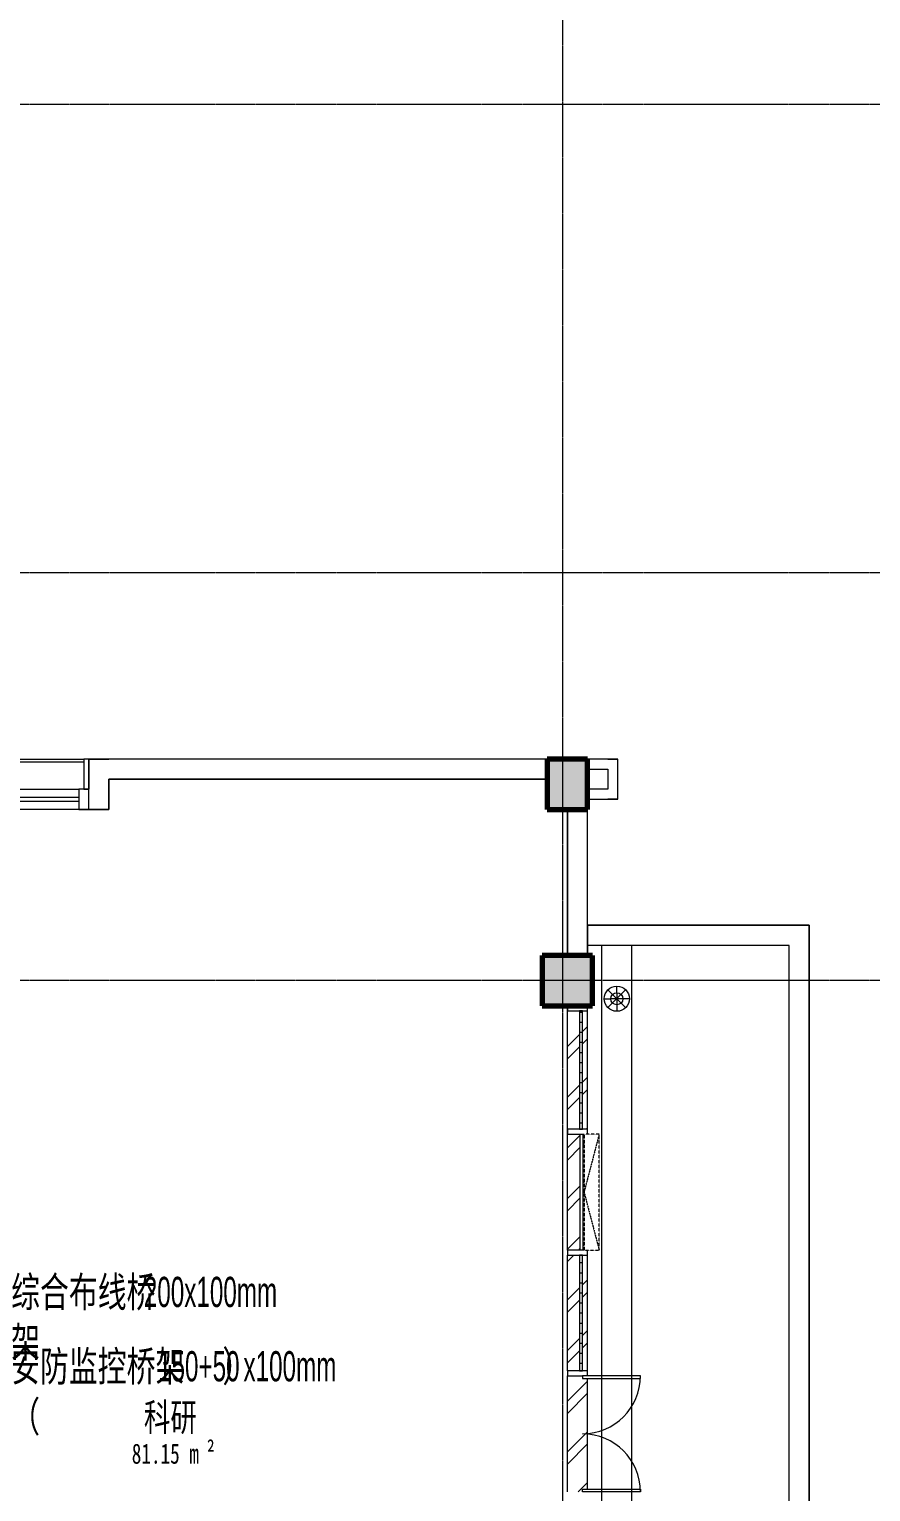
# Model space of a CAD drawing. Header units: millimetres. Extents: x 147592 to 208617, y -27981 to 8299.
# Drawn here: x 177409 to 185760, y -13775 to 746 of the extents above; entities that cross this region are included whole.
import ezdxf

# ---------------------------------------------------------------- set-up
doc = ezdxf.new("R2010")
doc.units = ezdxf.units.MM
for name, pattern in [('Dash', [6.35, 3.175, -3.175]), ('TJ Dash', [1.6, 1, -0.6]), ('轴网线', [22.24, 12.7, -3.18, 3.18, -3.18])]:
    doc.linetypes.add(name, pattern=pattern)
for name, color, linetype, lineweight, true_color in [('A-____-NOTE-TEXT', 1, 'Continuous', 25, 0xff0000), ('A-DOOR-____-OTLN', 5, 'Continuous', 13, 0x0000ff), ('A-FLOR-____-OTLN', 7, 'Continuous', 13, 0x007f00), ('A-GLAZ-____-OTLN', 7, 'Continuous', 13, 0x00007f)]:
    doc.layers.add(name, color=color, linetype=linetype, lineweight=lineweight, true_color=true_color)
for name, color, linetype, lineweight in [('A-AREA-____-IDEN', 7, 'Continuous', 5), ('A-DETL-____-OTLN', 7, 'Continuous', 5), ('A-DETL-GENF-OTLN', 7, 'Continuous', 5), ('A-GLAZ-CURT-MCUT', 7, 'Continuous', 5), ('A-GLAZ-CURT-OTLN', 7, 'Continuous', 5), ('A-GLAZ-CWMG-MCUT', 7, 'Continuous', 13), ('A-GLAZ-CWMG-OTLN', 7, 'Continuous', 5), ('A-WALL-____-MCUT', 7, 'Continuous', 13), ('A-WALL-____-OTLN', 7, 'Continuous', 13), ('E-CABL-TRAY-OTLN', 7, 'Continuous', 35), ('E-WIRE-____-OTLN', 7, 'Continuous', 25), ('G-____-____-TEXT', 7, 'Continuous', 5), ('Q-SPCQ-____-OTLN', 7, 'Continuous', 5), ('S-GRID-____-OTLN', 7, 'Continuous', 5)]:
    doc.layers.add(name, color=color, linetype=linetype, lineweight=lineweight)
doc.styles.add('TJ_FangSong', font='', dxfattribs={"height": 170})
doc.styles.add('TJ_FangSong_Narrow_1', font='', dxfattribs={"width": 0.7, "height": 300})
doc.styles.add('仿宋', font='', dxfattribs={"width": 0.7, "height": 200})
doc.styles.add('仿宋_1', font='', dxfattribs={"width": 0.7, "height": 275})
doc.styles.get('TJ_FangSong').set_extended_font_data('TJ_FangSong')
doc.styles.get('TJ_FangSong_Narrow_1').set_extended_font_data('TJ_FangSong_Narrow')
doc.styles.get('仿宋').set_extended_font_data('FangSong')
doc.styles.get('仿宋_1').set_extended_font_data('FangSong')
pattern_1 = [(45, (0, 0), (-251.4472, 251.4472), []), (45, (0, 381), (-251.4472, 251.4472), [])]

# ---------------------------------------------------------------- blocks, each defined once
blk = doc.blocks.new('系统嵌板 - TJ玻璃_30-1835625-ELV_4F')
at = {"layer": 'A-GLAZ-CURT-OTLN', "true_color": 0x515151}
h = blk.add_hatch(dxfattribs=at)
h.set_pattern_fill('FP_19', color=251, style=0, pattern_type=2)
h.set_pattern_definition([(90, (-9587.5, -182950.04), (-100, 6e-15), [])])
h.paths.add_polyline_path([(587.5, -50), (-587.5, -50), (-587.5, -80), (587.5, -80)], flags=0)
at = {"layer": 'A-GLAZ-CURT-MCUT', "color": 251, "true_color": 0x515151}
for p, q in [((587.5, -50), (-587.5, -50)), ((-587.5, -50), (-587.5, -80)), ((-587.5, -80), (587.5, -80)), ((587.5, -80), (587.5, -50))]:
    blk.add_line(p, q, dxfattribs=at)
blk = doc.blocks.new('系统嵌板 - TJ玻璃_30-1382562-ELV_4F')
at = {"layer": 'A-GLAZ-CURT-OTLN', "true_color": 0x515151}
h = blk.add_hatch(dxfattribs=at)
h.set_pattern_fill('FP_20', color=251, style=0, pattern_type=2)
h.set_pattern_definition([(90, (-12000, -182950.04), (-100, 6e-15), [])])
h.paths.add_polyline_path([(575, -50), (-575, -50), (-575, -80), (575, -80)], flags=0)
at = {"layer": 'A-GLAZ-CURT-MCUT', "color": 251, "true_color": 0x515151}
for p, q in [((575, -50), (-575, -50)), ((-575, -50), (-575, -80)), ((-575, -80), (575, -80)), ((575, -80), (575, -50))]:
    blk.add_line(p, q, dxfattribs=at)
blk = doc.blocks.new('门嵌板_平开有框双扇 - 无横档-2126481-ELV_4F')
at = {"layer": 'A-DOOR-____-OTLN', "color": 251, "lineweight": 5, "true_color": 0x515151}
for p, q in [((-550, 525), (-575, 525)), ((-575, 525), (-575, -50)), ((-550, -50), (-550, 525)), ((550, -50), (550, 525)), ((550, 525), (575, 525)), ((575, 525), (575, -50)), ((-575, -50), (-550, -50)), ((575, -50), (550, -50))]:
    blk.add_line(p, q, dxfattribs=at)
for centre, start, end in [((-575, -50), 0, 89.9995), ((575, -50), 90.0005, 180)]:
    blk.add_arc(centre, 575, start, end, dxfattribs=at)
blk = doc.blocks.new('矩形竖梃 - 50_200mm 长方形-1419924-ELV_4F')
at = {"layer": 'A-GLAZ-CWMG-OTLN', "true_color": 0x8b8b8b}
h = blk.add_hatch(dxfattribs=at)
h.set_pattern_fill('FP_23', color=252, style=0, pattern_type=2)
h.set_pattern_definition(pattern_1)
h.paths.add_polyline_path([(182870, -10175), (182870, -9000), (182750, -9000), (182750, -10175)], flags=0)
h.paths.add_polyline_path([(182950, -10175), (182950, -9000), (182900, -9000), (182900, -10175)], flags=0)
at = {"layer": 'A-GLAZ-CWMG-OTLN', "color": 251, "true_color": 0x515151}
for p, q in [((182750, -10175), (182750, -9000)), ((182950, -10175), (182950, -9000))]:
    blk.add_line(p, q, dxfattribs=at)
blk = doc.blocks.new('矩形竖梃 - 50_200mm 长方形-V21-ELV_4F')
at = {"layer": 'A-GLAZ-CWMG-OTLN', "true_color": 0x8b8b8b}
h = blk.add_hatch(dxfattribs=at)
h.set_pattern_fill('FP_23', color=252, style=0, pattern_type=2)
h.set_pattern_definition(pattern_1)
h.paths.add_polyline_path([(182750, -12575), (182870, -12575), (182870, -11425), (182750, -11425)], flags=0)
h.paths.add_polyline_path([(182950, -12575), (182950, -11425), (182900, -11425), (182900, -12575)], flags=0)
at = {"layer": 'A-GLAZ-CWMG-OTLN', "color": 251, "true_color": 0x515151}
for p, q in [((182750, -12575), (182750, -11425)), ((182950, -12575), (182950, -11425))]:
    blk.add_line(p, q, dxfattribs=at)
blk = doc.blocks.new('矩形竖梃 - 50_200mm 长方形-V22-ELV_4F')
at = {"layer": 'A-GLAZ-CWMG-OTLN', "true_color": 0x8b8b8b}
h = blk.add_hatch(dxfattribs=at)
h.set_pattern_fill('FP_23', color=252, style=0, pattern_type=2)
h.set_pattern_definition(pattern_1)
h.paths.add_polyline_path([(182900, -13775), (182900, -13750), (182950, -13750), (182950, -12650), (182900, -12650), (182900, -12625), (182750, -12625), (182750, -13775)], flags=0)
at = {"layer": 'A-GLAZ-CWMG-OTLN', "color": 251, "true_color": 0x515151}
for p, q in [((182750, -13775), (182750, -12625)), ((182950, -13750), (182950, -12650))]:
    blk.add_line(p, q, dxfattribs=at)
blk = doc.blocks.new('矩形竖梃 - 50_200mm 长方形-1366952-ELV_4F')
at = {"layer": 'A-GLAZ-CWMG-MCUT', "color": 251, "lineweight": 5, "true_color": 0x515151}
for p, q in [((0, 200), (-50, 200)), ((-50, 200), (-50, 0)), ((-50, 0), (0, 0))]:
    blk.add_line(p, q, dxfattribs=at)
blk = doc.blocks.new('左右推拉窗 - C1015-1399711-ELV_4F')
at = {"layer": 'A-GLAZ-____-OTLN', "color": 251, "lineweight": 5, "true_color": 0x515151}
for p, q in [((-490, -167), (-490, 33)), ((-490, 33), (510, 33)), ((510, 33), (510, -167)), ((-490, -47), (510, -47)), ((510, -87), (-490, -87)), ((510, -167), (-490, -167))]:
    blk.add_line(p, q, dxfattribs=at)
blk = doc.blocks.new('窗嵌板_50-70系列上悬铝窗-zx - 50 系列-2680890-ELV_4F')
at = {"layer": 'A-GLAZ-____-OTLN', "color": 251, "linetype": 'TJ Dash', "lineweight": 5, "true_color": 0x515151}
for p, q in [((575, 115), (-575, 115)), ((-575, 115), (-575, -35)), ((-575, 115), (0, -35)), ((0, -35), (575, 115)), ((575, -35), (575, 115)), ((-575, -35), (575, -35))]:
    blk.add_line(p, q, dxfattribs=at)
at = {"layer": 'A-GLAZ-____-OTLN', "color": 251, "lineweight": 5, "true_color": 0x515151}
for p, q in [((-575, -72), (-575, -47)), ((-575, -47), (575, -47)), ((575, -72), (-575, -72)), ((575, -47), (575, -72))]:
    blk.add_line(p, q, dxfattribs=at)
blk = doc.blocks.new('矩形竖梃 - 50_200mm 长方形-V38-ELV_4F')
at = {"layer": 'A-GLAZ-CWMG-OTLN', "true_color": 0x8b8b8b}
h = blk.add_hatch(dxfattribs=at)
h.set_pattern_fill('FP_23', color=252, style=0, pattern_type=2)
h.set_pattern_definition(pattern_1)
h.paths.add_polyline_path([(182878, -11375), (182878, -10225), (182750, -10225), (182750, -11375)], flags=0)
h.paths.add_polyline_path([(182915, -11375), (182915, -10225), (182903, -10225), (182903, -11375)], flags=0)
at = {"layer": 'A-GLAZ-CWMG-OTLN', "color": 251, "true_color": 0x515151}
blk.add_line((182750, -11375), (182750, -10225), dxfattribs=at)
blk = doc.blocks.new('矩形竖梃 - 50_200mm 长方形-1366838-ELV_4F')
at = {"layer": 'A-GLAZ-CWMG-MCUT', "color": 251, "lineweight": 5, "true_color": 0x515151}
for p, q in [((-25, 200), (25, 200)), ((-25, 0), (-25, 200)), ((25, 200), (25, 72.5)), ((25, 0), (-25, 0)), ((25, 47.5), (25, 35))]:
    blk.add_line(p, q, dxfattribs=at)
blk = doc.blocks.new('矩形竖梃 - 50_200mm 长方形-V35-ELV_4F')
at = {"layer": 'A-GLAZ-CWMG-MCUT', "color": 251, "lineweight": 5, "true_color": 0x515151}
for p, q in [((-25, 200), (25, 200)), ((-25, 72.5), (-25, 200)), ((25, 200), (25, 0)), ((-25, 35), (-25, 47.5)), ((25, 0), (-25, 0))]:
    blk.add_line(p, q, dxfattribs=at)
blk = doc.blocks.new('矩形竖梃 - 50_200mm 长方形-1366905-ELV_4F')
at = {"layer": 'A-GLAZ-CWMG-MCUT', "color": 251, "lineweight": 5, "true_color": 0x515151}
for p, q in [((-25, 200), (25, 200)), ((-25, 0), (-25, 200)), ((25, 200), (25, 50)), ((25, 0), (-25, 0))]:
    blk.add_line(p, q, dxfattribs=at)
blk = doc.blocks.new('雨水斗 2d - 地漏 R100-669040-ELV_4F')
at = {"layer": 'Q-SPCQ-____-OTLN', "color": 251, "true_color": 0x515151}
for p, q in [((-125, 0), (-60, 0)), ((-42, 42), (-88, 88)), ((125, 0), (-60, 0)), ((88, 88), (-42, -42)), ((-42, 42), (88, -88)), ((0, 60), (0, 125)), ((0, 60), (0, -125)), ((-88, -88), (-42, -42))]:
    blk.add_line(p, q, dxfattribs=at)
for radius in [125, 60]:
    blk.add_circle((0, 0), radius, dxfattribs=at)
blk = doc.blocks.new('矩形竖梃 - 50_300mm 长方形-V79-ELV_4F')
at = {"layer": 'A-GLAZ-CWMG-MCUT', "color": 251, "lineweight": 5, "true_color": 0x515151}
for p, q in [((0, 0), (-50, 0)), ((-50, 0), (-50, -300)), ((0, -300), (0, 0)), ((-50, -300), (0, -300))]:
    blk.add_line(p, q, dxfattribs=at)
blk = doc.blocks.new('矩形竖梃 - 30mm 正方形-1917557-ELV_4F')
at = {"layer": 'A-GLAZ-CWMG-OTLN', "color": 251, "true_color": 0x515151}
for p, q in [((176850, -6500), (177950, -6500)), ((177950, -6530), (176850, -6530))]:
    blk.add_line(p, q, dxfattribs=at)
blk = doc.blocks.new('YXQH_AR_B9-20_rvt-1-ELV_4F')
at = {"layer": 'A-DETL-GENF-OTLN', "true_color": 0xa1a1a1}
h = blk.add_hatch(dxfattribs=at)
h.set_pattern_fill('FP_68', color=253, style=0, pattern_type=2)
h.set_pattern_definition([(7.754, (-466.58, -204.02), (12.15805, 332.8942), [3.353, -1548.768]), (7.754, (776.34, 218.05), (12.15805, 332.8942), [3.353, -1548.768]), (9.74, (363.8, 116.2), (0.0001, 1266.291), [3.353, -588.363]), (9.74, (339.6, 204.2), (0.0001, 1266.291), [3.353, -588.363]), (68.882, (225.66, -61.6), (-140.1373, 1041.8589), [3.353, -1089.337]), (68.882, (129, -106.5), (-140.1373, 1041.8589), [3.353, -1089.337]), (56.297, (-51.2, 131.2), (-734.4827, 622.86), [3.353, -470.742]), (56.297, (137.8, 331.9), (-734.4827, 622.86), [3.353, -470.742]), (137.416, (187.59, 94.08), (-3935.054568, 3543.459496), [73.913, -9804.313]), (8.512, (90.05, 79.41), (3117.572636, 564.982686), [98.632, -5356.38]), (236.294, (133.21, 144.14), (-4467.173774, -6768.804336), [77.802, -13192.636]), (128.267, (122.16, 220.01), (-6131.736673, 7665.37486), [53.462, -17810.517]), (9.74, (48.62, 207.58), (3069.14795, 643.06413), [74.582, -10350.37]), (233.414, (89.018, 261.96), (-20834.0959632, -28103.0884394), [67.74, -56173.655]), (67.8, (40.48, -52.28), (439.74679, 1441.63531), [50.851, -3807.912]), (307.846, (0, 0), (856.01581, -814.9391), [66.124, -2950.443]), (45, (0, 0), (-176.7767, 176.7767), []), (355, (0, 0), (578.509, 689.44), [60, -660]), (7.754, (0, 0), (12.15805, 332.8942), [3.353, -1548.768]), (7.754, (517.27, 396.9), (12.15805, 332.8942), [3.353, -1548.768]), (7.754, (1048.8, 804.78), (12.15805, 332.8942), [3.353, -1548.768]), (9.74, (-323, 0), (0.0001, 1266.291), [3.353, -588.363]), (9.74, (-83.4, -219.6), (0.0001, 1266.291), [3.353, -588.363]), (9.74, (298.5, -569.5), (0.0001, 1266.291), [3.353, -588.363]), (68.882, (645.7, -553.4), (-140.1373, 1041.8589), [3.353, -1089.337]), (68.882, (-12.15, -134.3), (-140.1373, 1041.8589), [3.353, -1089.337]), (68.882, (-223, 0), (-140.1373, 1041.8589), [3.353, -1089.337]), (56.297, (0, 0), (-734.4827, 622.86), [3.353, -470.742]), (56.297, (378.7, 49.9), (-734.4827, 622.86), [3.353, -470.742]), (56.297, (1010.3, 133), (-734.4827, 622.86), [3.353, -470.742])])
h.paths.add_polyline_path([(165500, -17650), (165500, -17150), (165000, -17150), (165000, -17650)], flags=0)
h.paths.add_polyline_path([(182950, -17650), (182950, -17150), (182450, -17150), (182450, -17650)], flags=0)
h.paths.add_polyline_path([(173792.3, -17650), (174275, -17650), (174275, -17150), (173750, -17150), (173750, -17650)], flags=0)
h.paths.add_polyline_path([(170750, -9250), (171250, -9250), (171250, -8750), (170750, -8750)], flags=0)
h.paths.add_polyline_path([(176800, -9050), (176800, -8500), (176300, -8500), (176300, -9050)], flags=0)
h.paths.add_polyline_path([(165500, -9000), (165500, -8500), (165000, -8500), (165000, -9000)], flags=0)
h.paths.add_polyline_path([(183000, -8950), (183000, -8450), (182500, -8450), (182500, -8950)], flags=0)
h.paths.add_polyline_path([(182950, -7000), (182950, -6500), (182550, -6500), (182550, -7000)], flags=0)
h.paths.add_polyline_path([(176800, -350), (176800, 250), (176200, 250), (176200, -350), (176296.5, -350)], flags=0)
h.paths.add_polyline_path([(165000, -250), (165500, -250), (165500, 250), (165000, 250)], flags=0)
at = {"layer": 'A-DETL-____-OTLN', "color": 160, "lineweight": 70, "true_color": 0x4444ff}
for p, q in [((182950, -6500), (182550, -6500)), ((182550, -6500), (182550, -7000)), ((182950, -7000), (182950, -6500)), ((182550, -7000), (182950, -7000)), ((183000, -8450), (182500, -8450)), ((182500, -8450), (182500, -8950)), ((183000, -8950), (183000, -8450)), ((182500, -8950), (183000, -8950))]:
    blk.add_line(p, q, dxfattribs=at)
at = {"layer": 'A-DETL-____-OTLN', "color": 250, "true_color": 0x444444}
for p, q in [((183087.5, -8350), (183087.5, -17040)), ((183387.5, -8350), (183387.5, -17040))]:
    blk.add_line(p, q, dxfattribs=at)
at = {"layer": 'A-FLOR-____-OTLN', "color": 8, "lineweight": 5, "true_color": 0x7f7f7f}
for p, q in [((182550, -6700), (178200, -6700)), ((178200, -6700), (178200, -7000)), ((178200, -7000), (177900, -7000)), ((182750, -8450), (182750, -7000)), ((184950, -8350), (182950, -8350)), ((182950, -8350), (182950, -8450)), ((184950, -20100), (184950, -8350)), ((182750, -10175), (182750, -8950)), ((182750, -10225), (182750, -10175)), ((182750, -10257.2), (182750, -10225))]:
    blk.add_line(p, q, dxfattribs=at)
at = {"layer": 'A-WALL-____-MCUT', "color": 251, "lineweight": 5, "true_color": 0x515151}
for p, q in [((178200, -6500), (178000, -6500)), ((178000, -6500), (178000, -6800)), ((182550, -6500), (178200, -6500)), ((183150, -6500), (182950, -6500)), ((183250, -6500), (183150, -6500)), ((183250, -6900), (183250, -6500)), ((182950, -6600), (183150, -6600)), ((183150, -6600), (183150, -6800)), ((178000, -6800), (177900, -6800)), ((178000, -7000), (178000, -6800)), ((178200, -6700), (182550, -6700)), ((178200, -7000), (178200, -6700)), ((183150, -6800), (182950, -6800)), ((182950, -6900), (183150, -6900)), ((183150, -6900), (183250, -6900)), ((177900, -7000), (178000, -7000)), ((178000, -7000), (178200, -7000)), ((182750, -7000), (182750, -8450)), ((182950, -8450), (182950, -7000))]:
    blk.add_line(p, q, dxfattribs=at)
at = {"layer": 'A-WALL-____-OTLN', "color": 251, "lineweight": 5, "true_color": 0x515151}
for p, q in [((178000, -6500), (178200, -6500)), ((178000, -6500), (178000, -6800)), ((182550, -6500), (178200, -6500)), ((183150, -6500), (182950, -6500)), ((183150, -6500), (183250, -6500)), ((183250, -6900), (183250, -6500)), ((182950, -6800), (182950, -6600)), ((182950, -6600), (183150, -6600)), ((183150, -6600), (183150, -6800)), ((177950, -6800), (177900, -6800)), ((178000, -6800), (177950, -6800)), ((178200, -6700), (182550, -6700)), ((178200, -7000), (178200, -6700)), ((183150, -6800), (182950, -6800)), ((182950, -7000), (182950, -6900)), ((182950, -6900), (183150, -6900)), ((183250, -6900), (183150, -6900)), ((177900, -7000), (178000, -7000)), ((178200, -7000), (178000, -7000)), ((182750, -7000), (182750, -8450)), ((182950, -8150), (182950, -7000)), ((182950, -8350), (182950, -8150)), ((182950, -8150), (185150, -8150)), ((185150, -8150), (182950, -8150)), ((182950, -8350), (182950, -8150)), ((182950, -8150), (182950, -8350)), ((182950, -8350), (182950, -8150)), ((185150, -8150), (185150, -8250)), ((185150, -8350), (185150, -8150)), ((185150, -8250), (185150, -8350)), ((182950, -8450), (182950, -8350)), ((184950, -8350), (182950, -8350)), ((184950, -20100), (184950, -8350)), ((185150, -8350), (185150, -20300)), ((185150, -20300), (185150, -8350))]:
    blk.add_line(p, q, dxfattribs=at)
at = {"layer": 'S-GRID-____-OTLN', "color": 160, "linetype": '轴网线', "true_color": 0x4444ff}
for p, q in [((182700, 7499.5), (182700, -27181.2)), ((199020.5, 0), (148525.8, 0)), ((199020.5, -4650), (148525.8, -4650)), ((199020.5, -8700), (148525.8, -8700))]:
    blk.add_line(p, q, dxfattribs=at)
at = {"color": 251, "lineweight": 5, "true_color": 0x515151}
for name, p in [('矩形竖梃 - 30mm 正方形-1917557-ELV_4F', (0, 0)), ('矩形竖梃 - 50_300mm 长方形-V79-ELV_4F', (178000, -6500)), ('左右推拉窗 - C1015-1399711-ELV_4F', (177390.5, -6833.1)), ('雨水斗 2d - 地漏 R100-669040-ELV_4F', (183240, -8880)), ('矩形竖梃 - 50_200mm 长方形-1419924-ELV_4F', (0, 0)), ('矩形竖梃 - 50_200mm 长方形-V38-ELV_4F', (0, 0)), ('矩形竖梃 - 50_200mm 长方形-V21-ELV_4F', (0, 0)), ('矩形竖梃 - 50_200mm 长方形-V22-ELV_4F', (0, 0))]:
    blk.add_blockref(name, p, dxfattribs=at)
for name, p, rotation in [('矩形竖梃 - 50_200mm 长方形-1366952-ELV_4F', (182950, -8950), 90), ('系统嵌板 - TJ玻璃_30-1835625-ELV_4F', (182950, -9587.5), 270), ('窗嵌板_50-70系列上悬铝窗-zx - 50 系列-2680890-ELV_4F', (182950, -10800), 270), ('系统嵌板 - TJ玻璃_30-1382562-ELV_4F', (182950, -12000), 270), ('门嵌板_平开有框双扇 - 无横档-2126481-ELV_4F', (182950, -13200), 270)]:
    blk.add_blockref(name, p, dxfattribs=dict(at, rotation=rotation))
at = {"color": 251, "lineweight": 5, "true_color": 0x515151, "extrusion": (0, 0, -1), "rotation": 270}
for name, p in [('矩形竖梃 - 50_200mm 长方形-1366838-ELV_4F', (-182950, -10200)), ('矩形竖梃 - 50_200mm 长方形-V35-ELV_4F', (-182950, -11400)), ('矩形竖梃 - 50_200mm 长方形-1366905-ELV_4F', (-182950, -12600))]:
    blk.add_blockref(name, p, dxfattribs=at)
at = {"layer": 'A-AREA-____-IDEN', "color": 250, "true_color": 0x444444, "attachment_point": 1}
for s, insert, char_height, width, style in [('科研', (178546.6, -12898), 275, 695.865, '仿宋_1'), ('81.15 m', (178426.2, -13296.7), 200, 903.502, '仿宋'), ('\\f仿宋|b0|i0|c134|p49|;\\W.7;²', (179171.6, -13296.7), 200, 84.177, '仿宋')]:
    blk.add_mtext(s, dxfattribs=dict(at, insert=insert, char_height=char_height, width=width, style=style))
blk = doc.blocks.new('槽式电缆桥架水平弯通 ELV R50 - ELV_SAS安防监控-3024197-ELV_4F')
at = {"layer": 'E-CABL-TRAY-OTLN', "color": 150, "lineweight": 25, "true_color": 0x0080ff}
for p, q in [((-100, 159), (-159, 100)), ((100, 200), (-100, 200)), ((-100, 200), (-100, 159)), ((100, -100), (100, 200)), ((-159, 100), (-200, 100)), ((-200, 100), (-200, -100)), ((-200, -100), (100, -100))]:
    blk.add_line(p, q, dxfattribs=at)
blk = doc.blocks.new('槽式电缆桥架水平三通 ELV R50 - ELV_SAS安防监控-3024217-ELV_4F')
at = {"layer": 'E-CABL-TRAY-OTLN', "color": 150, "lineweight": 25, "true_color": 0x0080ff}
for p, q in [((225, 100), (-225, 100)), ((-225, 100), (-225, -100)), ((225, -100), (225, 100)), ((-225, -100), (-150, -100)), ((-150, -100), (-100, -150)), ((100, -150), (150, -100)), ((150, -100), (225, -100)), ((-100, -150), (-100, -225)), ((-100, -225), (100, -225)), ((100, -225), (100, -150))]:
    blk.add_line(p, q, dxfattribs=at)
blk = doc.blocks.new('槽式电缆桥架水平弯通 ELV R50 - ELV_PDS综合布线-3024243-ELV_4F')
at = {"layer": 'E-CABL-TRAY-OTLN', "color": 216, "lineweight": 25, "true_color": 0x800080}
for p, q in [((-100, 159), (-159, 100)), ((100, 200), (-100, 200)), ((-100, 200), (-100, 159)), ((100, -100), (100, 200)), ((-159, 100), (-200, 100)), ((-200, 100), (-200, -100)), ((-200, -100), (100, -100))]:
    blk.add_line(p, q, dxfattribs=at)
blk = doc.blocks.new('槽式电缆桥架水平三通 ELV R50 - ELV_PDS综合布线-3024247-ELV_4F')
at = {"layer": 'E-CABL-TRAY-OTLN', "color": 216, "lineweight": 25, "true_color": 0x800080}
for p, q in [((225, 100), (-225, 100)), ((-225, 100), (-225, -100)), ((225, -100), (225, 100)), ((-225, -100), (-150, -100)), ((-150, -100), (-100, -150)), ((100, -150), (150, -100)), ((150, -100), (225, -100)), ((-100, -150), (-100, -225)), ((-100, -225), (100, -225)), ((100, -225), (100, -150))]:
    blk.add_line(p, q, dxfattribs=at)
blk = doc.blocks.new('YXQH_ELV_B_rvt-1-ELV_4F')
at = {"layer": 'A-____-NOTE-TEXT', "color": 4, "true_color": 0x00ffff}
for p, q in [((173359, -8137), (172609, -8137)), ((172609, -8512), (172609, -8137)), ((173359, -8512), (173359, -8137)), ((173359, -8512), (172609, -8512))]:
    blk.add_line(p, q, dxfattribs=at)
at = {"layer": 'E-CABL-TRAY-OTLN', "color": 150, "lineweight": 25, "true_color": 0x0080ff}
for p, q in [((166215, -6050), (166415, -6050)), ((166215, -10826), (166215, -6050)), ((166415, -10826), (166415, -6050)), ((171750, -9641), (171950, -9641)), ((171750, -9641), (171750, -10801)), ((171950, -9641), (171950, -10801)), ((166415, -10826), (166215, -10826)), ((171950, -10801), (171750, -10801)), ((166515, -11126), (166515, -10926)), ((171625, -10926), (166515, -10926)), ((171625, -10926), (171625, -11126)), ((172075, -11126), (172075, -10926)), ((176025, -10926), (172075, -10926)), ((176025, -10926), (176025, -11126)), ((171625, -11126), (166515, -11126)), ((176025, -11126), (172075, -11126))]:
    blk.add_line(p, q, dxfattribs=at)
at = {"layer": 'E-CABL-TRAY-OTLN', "color": 216, "lineweight": 25, "true_color": 0x800080}
for p, q in [((166615, -6050), (166815, -6050)), ((166615, -10426), (166615, -6050)), ((166815, -10426), (166815, -6050)), ((172150, -9641), (172350, -9641)), ((172150, -9641), (172150, -10401)), ((172350, -9641), (172350, -10401)), ((166815, -10426), (166615, -10426)), ((172350, -10401), (172150, -10401)), ((166915, -10726), (166915, -10526)), ((172025, -10526), (166915, -10526)), ((172025, -10526), (172025, -10726)), ((172475, -10726), (172475, -10526)), ((172475, -10526), (176025, -10526)), ((176025, -10526), (176025, -10726)), ((172025, -10726), (166915, -10726)), ((172475, -10726), (176025, -10726))]:
    blk.add_line(p, q, dxfattribs=at)
at = {"layer": 'E-CABL-TRAY-OTLN', "color": 190, "lineweight": 9, "true_color": 0x8000ff}
for p, q in [((171490, -8983), (171390, -9183)), ((171490, -9183), (171390, -8983)), ((171490, -8983), (171390, -8983)), ((171390, -8983), (171390, -9183)), ((171490, -9183), (171490, -8983)), ((171390, -9183), (171490, -9183))]:
    blk.add_line(p, q, dxfattribs=at)
at = {"layer": 'E-CABL-TRAY-OTLN', "color": 216, "lineweight": 9, "true_color": 0x800080}
for p, q in [((171490, -9222), (171390, -9422)), ((171490, -9422), (171390, -9222)), ((171490, -9222), (171390, -9222)), ((171390, -9222), (171390, -9422)), ((171490, -9422), (171490, -9222)), ((171390, -9422), (171490, -9422))]:
    blk.add_line(p, q, dxfattribs=at)
at = {"layer": 'E-CABL-TRAY-OTLN', "color": 150, "lineweight": 9, "true_color": 0x0080ff}
for p, q in [((171490, -9459), (171390, -9659)), ((171490, -9659), (171390, -9459)), ((171490, -9459), (171390, -9459)), ((171390, -9459), (171390, -9659)), ((171490, -9659), (171490, -9459)), ((171390, -9659), (171490, -9659)), ((171490, -9677), (171390, -9777)), ((171490, -9777), (171390, -9677)), ((171490, -9677), (171390, -9677)), ((171390, -9677), (171390, -9777)), ((171490, -9777), (171490, -9677)), ((171390, -9777), (171490, -9777))]:
    blk.add_line(p, q, dxfattribs=at)
at = {"layer": 'E-WIRE-____-OTLN', "color": 1, "linetype": 'Dash', "lineweight": 40, "true_color": 0xff0000}
blk.add_line((172984, -8512), (172984, -11030), dxfattribs=at)
at = {"layer": 'G-____-____-TEXT', "lineweight": 13}
for p, q in [((167609, -10617), (167421, -10491)), ((175609, -10617), (175410, -10509)), ((167609, -10617), (167798, -10742)), ((167609, -10617), (167986, -12476)), ((175609, -10617), (175808, -10724)), ((175609, -10617), (175986, -11876)), ((167387, -11026), (167195, -10907)), ((167387, -11026), (167580, -11145)), ((167387, -11026), (167861, -13040)), ((175387, -11026), (175188, -10918)), ((175387, -11026), (175586, -11133)), ((175387, -11026), (175861, -12615)), ((175986, -11876), (177029, -11876)), ((167986, -12476), (169029, -12476)), ((175861, -12615), (177029, -12615)), ((167861, -13040), (169029, -13040))]:
    blk.add_line(p, q, dxfattribs=at)
at = {"color": 216, "lineweight": 60, "true_color": 0x800080}
for name, p, rotation in [('槽式电缆桥架水平弯通 ELV R50 - ELV_PDS综合布线-3024243-ELV_4F', (166715, -10626), 270), ('槽式电缆桥架水平三通 ELV R50 - ELV_PDS综合布线-3024247-ELV_4F', (172250, -10626), 180), ('槽式电缆桥架水平弯通 ELV R50 - ELV_SAS安防监控-3024197-ELV_4F', (166315, -11026), 270), ('槽式电缆桥架水平三通 ELV R50 - ELV_SAS安防监控-3024217-ELV_4F', (171850, -11026), 180)]:
    blk.add_blockref(name, p, dxfattribs=dict(at, rotation=rotation))
at = {"layer": 'A-____-NOTE-TEXT', "color": 7, "lineweight": 13, "insert": (172798, -8237), "char_height": 170, "width": 456.96, "attachment_point": 1, "style": 'TJ_FangSong'}
blk.add_mtext('DDC', dxfattribs=at)
at = {"layer": 'G-____-____-TEXT', "lineweight": 13, "char_height": 300, "attachment_point": 1, "style": 'TJ_FangSong_Narrow_1'}
for s, insert, width in [('综合布线桥架', (177229, -11641), 1515.19), (' 200x100mm', (178479, -11641), 1335.61), ('综合布线桥架', (169229, -12240), 1515.19), (' 200x100mm', (170479, -12240), 1335.61), ('安防监控桥架（', (177229, -12379), 1767.72), ('\\fTJ_FangSong_Narrow|b0|i0|c134|p2|;\\W.7;）', (179326, -12379), 252.53), ('150+50', (178687, -12379), 774.43), ('x100mm', (179535, -12379), 802.49), ('安防监控桥架（', (169229, -12804), 1767.72), ('\\fTJ_FangSong_Narrow|b0|i0|c134|p2|;\\W.7;）', (171326, -12804), 252.53), ('150+50', (170687, -12804), 774.43), ('x100mm', (171535, -12804), 802.49)]:
    blk.add_mtext(s, dxfattribs=dict(at, insert=insert, width=width))

msp = doc.modelspace()

# ---------------------------------------------------------------- block references
at = {"lineweight": 5}
for name in ['YXQH_AR_B9-20_rvt-1-ELV_4F', 'YXQH_ELV_B_rvt-1-ELV_4F']:
    msp.add_blockref(name, (0, 0), dxfattribs=at)

doc.saveas('drawing.dxf')
